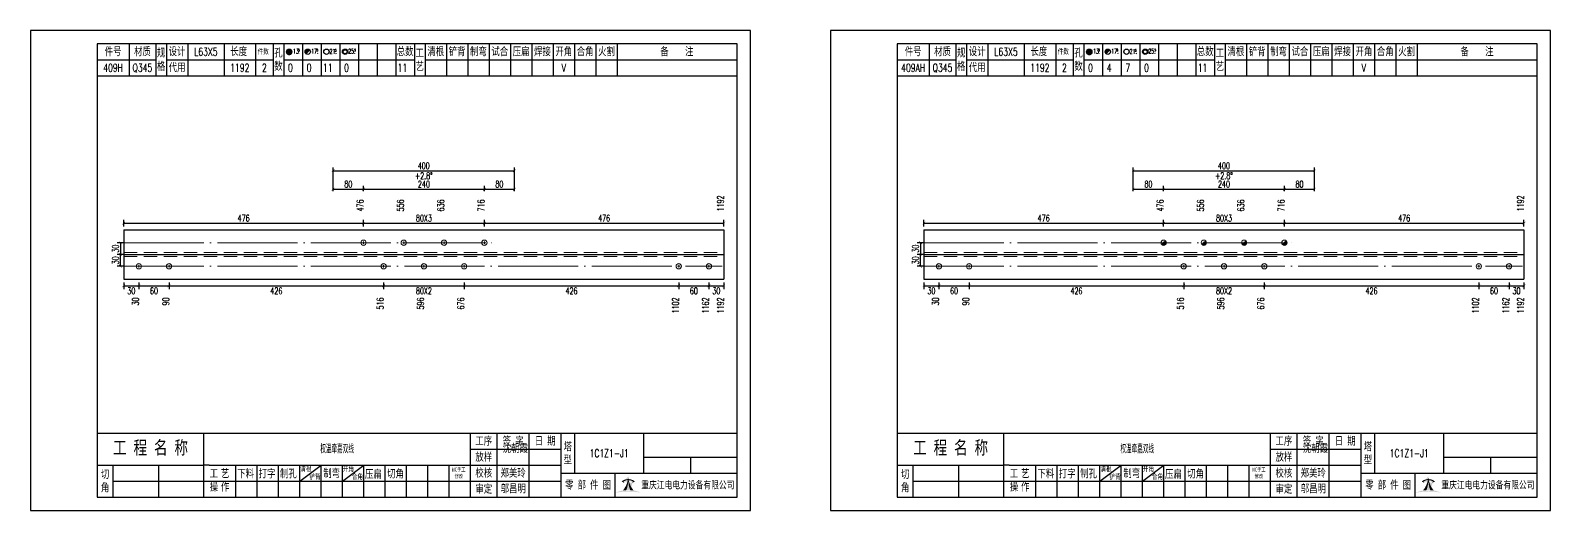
# Model space of a CAD drawing. Header units: millimetres. Extents: x -524 to 9570, y -2481 to 180.
# Drawn here: x 2700 to 3270, y -1800 to -1620 of the extents above; entities that cross this region are included whole.
import ezdxf
from ezdxf.enums import TextEntityAlignment as Align

# ---------------------------------------------------------------- set-up
doc = ezdxf.new("R2010")
doc.units = ezdxf.units.MM
doc.header["$LTSCALE"] = 20
doc.header["$PDMODE"] = 1
doc.linetypes.add('DASHDOT2X', pattern=[1.75, 1.5, -0.125, 0, -0.125])
doc.linetypes.add('HIDDEN', pattern=[0.375, 0.25, -0.125])
for name, color, linetype, lineweight in [('1', 7, 'Continuous', 25), ('11', 1, 'Continuous', 13), ('2', 1, 'HIDDEN', 13), ('5', 7, 'Continuous', 13), ('7', 3, 'DASHDOT2X', 13)]:
    doc.layers.add(name, color=color, linetype=linetype, lineweight=lineweight)
doc.styles.get("Standard").update_dxf_attribs({"font": 'simplex', "width": 0.7, "bigfont": 'gbhzfs.shx'})
doc.styles.add('SYMBOL_TXT', font='txt.shx', dxfattribs={"width": 0.6})
doc.styles.add('TITLE_TXT', font='simplex.shx', dxfattribs={"width": 0.75, "height": 2.5, "bigfont": 'gbhzfs.shx'})
doc.dimstyles.new('dimStyle4', dxfattribs={"dimtxt": 2.5, "dimasz": 1, "dimexe": 1.25, "dimexo": 0, "dimgap": 0.63, "dimtad": 2, "dimzin": 0, "dimdsep": 46, "dimtxsty": 'standard', "dimblk": 'ARCHTICK', "dimblk1": 'ARCHTICK', "dimblk2": 'ARCHTICK', "dimcen": 0.09, "dimadec": 0, "dimazin": 0, "dimtfac": 1, "dimtdec": 1, "dimtix": 1, "dimtmove": 2, "dimatfit": 3, "dimfxl": 0, "dimtolj": 1, "dimtzin": 0, "dimarcsym": 0})
doc.dimstyles.get("Standard").update_dxf_attribs({"dimtxt": 2.5, "dimasz": 1, "dimexe": 1.25, "dimexo": 0, "dimgap": 0.63, "dimtad": 1, "dimzin": 0, "dimdsep": 46, "dimtxsty": 'standard', "dimblk": 'ARCHTICK', "dimblk1": 'ARCHTICK', "dimblk2": 'ARCHTICK', "dimcen": 0.09, "dimadec": 0, "dimazin": 0, "dimtfac": 1, "dimtdec": 1, "dimtix": 1, "dimtmove": 2, "dimatfit": 3, "dimfxl": 0, "dimtolj": 1, "dimtzin": 0, "dimarcsym": 0})
pattern_1 = [(0, (-3, 0), (0, 0.0125), [])]

# ---------------------------------------------------------------- blocks, each defined once
blk = doc.blocks.new('M12_HOLE')
h = blk.add_hatch()
h.set_pattern_fill('LINE', scale=0.1, style=0)
h.set_pattern_definition(pattern_1)
h.paths.add_polyline_path([(-5, 0, 1), (-1, 0, 1)])
at = {"color": 7}
blk.add_circle((-3, 0), 2, dxfattribs=at)
at = {"color": 7, "attachment_point": 1, "style": 'SYMBOL_TXT'}
for s, insert, char_height, width in [('13\\f??|b0|i0|c0|p54;.', (-0.1170648347537053, 2.110404609075999), 3.5, 5.707453662650948), ('5', (3.739322910876695, 2.264550918150206), 1.8, 2.930899999712656)]:
    blk.add_mtext(s, dxfattribs=dict(at, insert=insert, char_height=char_height, width=width))
blk = doc.blocks.new('M16_HOLE')
h = blk.add_hatch()
h.set_pattern_fill('LINE', scale=0.1, style=0)
h.set_pattern_definition(pattern_1)
h.paths.add_polyline_path([(-1.585786437626905, 1.414213562373095, 0.668178637919299), (-5, 0, 0.198912367379658), (-4.414213562373095, -1.414213562373095)])
at = {"color": 7}
blk.add_circle((-3, 0), 2, dxfattribs=at)
at = {"color": 7, "attachment_point": 1, "style": 'SYMBOL_TXT'}
for s, insert, char_height, width in [('17.', (-0.443935574240129, 2.13042063441452), 3.5, 6.3164), ('5', (3.564570640825252, 2.25180437378188), 1.8, 1.822)]:
    blk.add_mtext(s, dxfattribs=dict(at, insert=insert, char_height=char_height, width=width))
blk = doc.blocks.new('M20_HOLE')
at = {"color": 7}
blk.add_circle((-3, 0), 2, dxfattribs=at)
at = {"color": 7, "attachment_point": 1, "style": 'SYMBOL_TXT'}
for s, insert, char_height, width in [('21.', (-0.6868754558352066, 2.009036737063269), 3.5, 6.0735), ('5', (3.321630759230175, 2.009036737063269), 1.8, 1.4576)]:
    blk.add_mtext(s, dxfattribs=dict(at, insert=insert, char_height=char_height, width=width))
blk = doc.blocks.new('M24_HOLE')
at = {"color": 7}
for radius in [2, 1.5]:
    blk.add_circle((-3, 0), radius, dxfattribs=at)
at = {"color": 7, "attachment_point": 1, "style": 'SYMBOL_TXT'}
for s, insert, char_height, width in [('25.', (-0.6868754558352066, 2.13042063441452), 3.5, 2.4294), ('5', (3.928980201610216, 2.25180437378188), 1.8, 1.9435)]:
    blk.add_mtext(s, dxfattribs=dict(at, insert=insert, char_height=char_height, width=width))
blk = doc.blocks.new('A$C1E394B87')
for p, q in [((270, 180), (0, 180)), ((0, 180), (0, 0)), ((270, 0), (270, 180)), ((0, 0), (270, 0))]:
    blk.add_line(p, q)
blk = doc.blocks.new('JgCard')
h = blk.add_hatch(color=256)
edge = h.paths.add_edge_path()
edge.add_arc((223.8016524729837, -21.84717885384339), 29.00860721842082, 79.81716678233735, 89.27812697573944)
edge.add_arc((224.5325955616654, -21.84717885384339), 29.00860721842082, 90.72187302426055, 100.1828332176626)
edge.add_arc((224.0279874541857, -3.830853464385541), 11.50536553551401, 89.30709440376557, 113.6959925615352, ccw=False)
edge.add_arc((224.3062605804644, -3.830853464385541), 11.50536553551401, 66.30400743846491, 90.69290559623443, ccw=False)
edge = h.paths.add_edge_path()
edge.add_arc((233.0302112674253, 13.18449056462987), 8.873034629199061, 191.5208225546964, 219.6965150385776)
edge.add_arc((215.3040367672247, 13.18449056462987), 8.873034629199061, 320.3034849614224, 348.4791774453036)
edge.add_arc((214.0326012329333, 11.43447699248611), 10.13453382683302, 338.1301204334909, 359.9154198731663)
edge.add_arc((234.3016468017167, 11.43447699248611), 10.13453382683302, 180.0845801266699, 201.8698795665091)
edge.add_line((225.937925765641, 10.90576856469295), (225.6552856147136, 10.35609493506945))
edge.add_arc((224.1679533083088, 7.853493107532699), 3.957321353349253, 91.41975307934291, 127.4827228769255)
edge.add_arc((215.3040367672247, 13.18449056462987), 8.873034629199061, 351.0860103832611, 357.2867084751834)
edge.add_line((222.396322269009, 10.90576856469295), (222.6789624199364, 10.35609493506945))
edge.add_line((222.6789624199364, 10.35609493506945), (221.7697188924139, 10.86032854938844))
edge.add_line((225.6552856147136, 10.35609493506945), (226.5654915637542, 10.86086227359522))
edge.add_arc((224.2330238305049, 7.883670059543192), 3.536460377387214, 93.80567765797379, 121.2894356209631)
edge.add_arc((224.1012242041452, 7.883670059543192), 3.536460377387214, 58.7105643790368, 86.1943223420262)
edge.add_arc((224.1679533083088, 7.853493107532699), 3.957321353349253, 52.53023982105776, 88.60436076552203)
edge.add_arc((233.0302112674253, 13.18449056462987), 8.873034629199061, 182.7132915248167, 188.9137221835162)
edge.add_line((224.1671240173246, 11.44943760304955), (224.1671240173246, 11.41951638194644))
blk.add_hatch(color=256).paths.add_polyline_path([(224.1671240173246, 11.41951638190653, 0.09534363958971465), (224.8964730213393, 7.65936347788454, -0.02857973389665951), (226.2029576453306, 7.517096850535836, -0.1235627947319866), (224.3359488967444, 11.41233217421416, -0.1204986991669159), (225.937925765641, 10.90576856469295), (225.6552856147136, 10.35609493506945), (226.5654915637542, 10.86086227359522, 0.5402417223769541), (226.575360567148, 10.99431825130466, 0.158715983985349), (224.2643381876442, 11.80964050730302, -0.02706108524003999), (224.1671240173246, 12.76445731824299, -0.02706225299216489), (224.0699034296731, 11.80959959181416, 0.1586661026302013), (221.7598355252794, 10.99377351487396, 0.5401762534625951), (221.7697205382283, 10.86032763670437, -5.881062471050359e-06), (221.7697188924139, 10.86032854938844), (222.6789624199364, 10.35609493506945), (222.396322269009, 10.90576856469295, -0.1204986991669226), (223.9982991379056, 11.41233217421416, -0.1235627947319868), (222.1312903893195, 7.517096850535836, -0.0285797338966575), (223.4377750133108, 7.65936347788454, 0.09534363958971454)])
for p, q in [((265, 175), (25, 175)), ((25, 175), (25, 5)), ((37, 175), (37, 163)), ((47, 175), (47, 163)), ((51, 175), (51, 163)), ((59, 175), (59, 163)), ((72.61005959575064, 175), (72.61005959575061, 163)), ((84.43573710762382, 175), (84.43573710762382, 163)), ((91, 175), (91, 163)), ((95, 175), (95, 163)), ((102, 175), (102, 163)), ((109, 175), (109, 163)), ((116, 175), (116, 163)), ((123, 175), (123, 163)), ((130, 175), (130, 163)), ((137, 175), (137, 163)), ((144, 175), (144, 163)), ((148, 175), (148, 163)), ((156, 175), (156, 163)), ((164, 175), (164, 163)), ((172, 175), (172, 163)), ((180, 175), (180, 163)), ((188, 175), (188, 163)), ((196, 175), (196, 163)), ((204, 175), (204, 163)), ((212, 175), (212, 163)), ((220, 175), (220, 163)), ((265, 5), (265, 175)), ((25, 169), (47, 169)), ((51, 168.9999999999999), (91, 168.9999999999999)), ((95, 168.9999999999999), (144, 168.9999999999999)), ((148, 169), (265, 169)), ((25, 163), (265, 163)), ((25, 29), (265, 29)), ((65, 17), (65, 29)), ((165, 5), (165, 29)), ((175, 5), (175, 29)), ((187, 5), (187, 29)), ((199, 5), (199, 29)), ((204, 29), (204, 14)), ((230, 14), (230, 29)), ((165, 23), (199, 23)), ((230, 20), (265, 20)), ((247.5, 20), (247.5, 14)), ((25, 17), (65, 17)), ((31, 5), (31, 17)), ((48, 17), (48, 5)), ((65, 5), (65, 17)), ((67, 17), (65, 17)), ((67, 17), (165, 17)), ((77, 5), (77, 17)), ((85, 5), (85, 17)), ((93, 5), (93, 17)), ((101, 5), (101, 17)), ((101, 11), (109, 17)), ((109, 5), (109, 17)), ((117, 5), (117, 17)), ((117, 11), (125, 17)), ((125, 5), (125, 17)), ((133, 5), (133, 17)), ((141, 5), (141, 17)), ((149, 5), (149, 17)), ((157, 5), (157, 17)), ((165, 17), (199, 17)), ((199, 14), (265, 14)), ((219.0802760739607, 14), (219.0802760739607, 5)), ((31, 11), (65, 11)), ((65, 11), (165, 11)), ((165, 11), (199, 11)), ((25, 5), (265, 5))]:
    blk.add_line(p, q)
blk.add_lwpolyline([(96.0334779468642, 171.9855941999696, -1), (98.0334779468642, 171.9855941999696, -1)], format="xyb", close=True)
for p in [(65.8050297978753, 166), (145, 96)]:
    blk.add_point(p)
blk.add_blockref('A$C1E394B87', (0, 0))
at = {"xscale": 0.5, "yscale": 0.5, "zscale": 0.5}
for name, p in [('M12_HOLE', (98.5334779468642, 171.9855941999696)), ('M16_HOLE', (105.5, 171.9999999999999)), ('M20_HOLE', (112.5, 171.9999999999999)), ('M24_HOLE', (119.5, 171.9999999999999))]:
    blk.add_blockref(name, p, dxfattribs=at)
at = {"attachment_point": 5, "style": 'TITLE_TXT'}
for s, insert, char_height, width in [('{\\fSimHei|b0|i0|c134|p2;件号}', (31, 172), 3, 15), ('{\\fSimHei|b0|i0|c134|p2;材质}', (42, 172), 3, 8), ('{\\fSimHei|b0|i0|c134|p2;规格}', (49, 169), 3, 4), ('{\\fSimHei|b0|i0|c134|p2;设计}', (55, 171.9999999999999), 3, 8.000000000000014), ('{\\fSimHei|b0|i0|c134|p2;长度}', (78.11684221050325, 172.0531705390044), 3, 8), ('{\\fSimHei|b0|i0|c134|p2;件数}', (87.3041250533895, 171.9999999999999), 2, 8.8244), ('{\\fSimHei|b0|i0|c134|p2;孔数}', (93, 169), 3, 4), ('{\\fSimHei|b0|i0|c134|p2;总数}', (140.5, 171.9999999999999), 3, 7), ('{\\fSimHei|b0|i0|c134|p2;工\\P艺}', (146, 169), 3, 4), ('{\\fSimHei|b0|i0|c134|p2;清根}', (152, 172), 3, 8), ('{\\fSimHei|b0|i0|c134|p2;铲背}', (160, 172), 3, 8), ('{\\fSimHei|b0|i0|c134|p2;制弯}', (168, 172), 3, 8.000000000000028), ('{\\fSimHei|b0|i0|c134|p2;试合}', (176, 172), 3, 8), ('{\\fSimHei|b0|i0|c134|p2;压扁}', (184, 172), 3, 8), ('{\\fSimHei|b0|i0|c134|p2;焊接}', (192, 172), 3, 8), ('{\\fSimHei|b0|i0|c134|p2;开角}', (200, 172), 3, 8.000000000000057), ('{\\fSimHei|b0|i0|c134|p2;合角}', (208, 172), 3, 8), ('{\\fSimHei|b0|i0|c134|p2;火割}', (216, 172), 3, 8), ('{\\fSimHei|b0|i0|c134|p2;备    注}', (242.3967818627186, 171.9765054582008), 3, 22), ('{\\fSimHei|b0|i0|c134|p2;代用}', (55, 166), 3, 8), ('{\\fSimHei|b0|i0|c134|p2;工 程 名 称}', (45.04268864723963, 23.33842704880232), 5, 47.33333333333334), ('{\\fSimHei|b0|i0|c134|p2;工序}', (170, 26), 3, 10), ('{\\fSimHei|b0|i0|c134|p2;签 字}', (181, 26), 3, 12), ('{\\fSimHei|b0|i0|c134|p2;^I沈朝霞}', (181.0520504248258, 23.27747906449889), 3, 12), ('{\\fSimHei|b0|i0|c134|p2;日 期}', (193, 26), 3, 12), ('{\\fSimHei|b0|i0|c134|p2;塔\\P型}', (201.5, 21.5), 3, 5.000000000000028), ('{\\fSimHei|b0|i0|c134|p2;放样}', (170, 20), 3, 10), ('{\\fSimHei|b0|i0|c134|p2;切\\P角}', (28, 11), 3, 6.000000000000004), ('{\\fSimHei|b0|i0|c134|p2;工\\P操}', (68.78408056366106, 11.29930144135182), 3, 6.000000000000004), ('{\\fSimHei|b0|i0|c134|p2;艺\\P作}', (73.01340619218274, 11.29930144135182), 3, 6.000000000000004), ('{\\fSimHei|b0|i0|c134|p2;下料}', (80.74376492044746, 13.75191016783555), 3, 8), ('{\\fSimHei|b0|i0|c134|p2;打字}', (88.74376492044746, 13.75191016783555), 3, 8), ('{\\fSimHei|b0|i0|c134|p2;制孔}', (96.74376492044746, 13.75191016783555), 3, 8.000000000000028), ('{\\fSimHei|b0|i0|c134|p2;清根}', (103.3080888185272, 15.56254542211099), 2, 8), ('{\\fSimHei|b0|i0|c134|p2;铲背}', (106.6982872637203, 12.58010217278223), 2, 8), ('{\\fSimHei|b0|i0|c134|p2;制弯}', (112.9524832210667, 13.86807755023182), 3, 8.000000000000028), ('{\\fSimHei|b0|i0|c134|p2;开角}', (119.2123351337376, 15.54156681030855), 2, 8.000000000000057), ('{\\fSimHei|b0|i0|c134|p2;合角}', (122.601153766583, 12.67610618408509), 2, 8), ('{\\fSimHei|b0|i0|c134|p2;压扁}', (128.5896913500159, 13.56672241423536), 3, 8), ('{\\fSimHei|b0|i0|c134|p2;切角}', (136.8970089545677, 13.6938446517654), 3, 8), ('{\\fSimHei|b0|i0|c134|p2;NC手工修改}', (160.6311373906198, 14.05820252967675), 1.5, 6.204069777279955), ('{\\fSimHei|b0|i0|c134|p2;校核}', (170, 14), 3, 10.00000000000003), ('{\\fSimHei|b0|i0|c134|p2;郑美玲}', (181, 14), 3, 12), ('{\\fSimHei|b0|i0|c134|p2;零 部 件 图}', (209.0827348158753, 9.5), 3, 30.76131175444226), ('{\\fSimHei|b0|i0|c134|p2;重庆江电电力设备有限公司}', (246.5086378857131, 9.475432444103376), 2.772000000000001, 63.29400000000002), ('{\\fSimHei|b0|i0|c134|p2;审定}', (170, 8), 3, 10), ('{\\fSimHei|b0|i0|c134|p2;邬昌明}', (181.0428184060297, 8.12303372435349), 3, 12)]:
    blk.add_mtext(s, dxfattribs=dict(at, insert=insert, char_height=char_height, width=width))
blk = doc.blocks.new('M20')
for p, q in [((-0.5, 0), (0.5, 0)), ((0, -0.5), (0, 0.5))]:
    blk.add_line(p, q)
blk.add_circle((0, 0), 1)
blk = doc.blocks.new('M16')
for p, q in [((-0.7071067811865476, -0.7071067811865476), (0.7071067811865475, 0.7071067811865475)), ((-0.4, 4.898425415289509e-17), (0.4, 0)), ((2.449212707644755e-17, 0.4), (0, -0.4))]:
    blk.add_line(p, q)
blk.add_circle((0, 0), 1)
for centre, radius, end in [((0, 0), 0.8, 45.00000000000001), ((0, 0), 0.6, 45.00000000000001), ((0, 0), 0.4, 45.00000000000001), ((-5.551115123125783e-17, -5.551115123125783e-17), 0.2, 45)]:
    blk.add_arc(centre, radius, 225, end)
blk = doc.blocks.new('_ArchTick')
at = {"color": 0, "linetype": 'ByBlock', "const_width": 0.15}
blk.add_lwpolyline([(-0.5, -0.5), (0.5, 0.5)], dxfattribs=at)
blk = doc.blocks.new('*D1188')
at = {"layer": '11', "color": 0, "lineweight": -2}
for p, q in [((3035.000049719281, -1714.500010983899), (3035.000049719281, -1717.000010983899)), ((3040.665114804324, -1714.500010983899), (3040.665114804324, -1717.000010983899)), ((3035.000049719281, -1715.750010983899), (3040.665114804324, -1715.750010983899))]:
    blk.add_line(p, q, dxfattribs=at)
at = {"layer": 'Defpoints', "color": 0}
for p in [(3035.000049719281, -1714.500010983899), (3040.665114804324, -1714.500010983899), (3040.665114804324, -1715.750010983899)]:
    blk.add_point(p, dxfattribs=at)
at = {"layer": '11', "color": 0, "lineweight": -2, "rotation": 180}
blk.add_blockref('_ArchTick', (3035.000049719281, -1715.750010983899), dxfattribs=at)
at = {"layer": '11', "color": 0, "lineweight": -2}
blk.add_blockref('_ArchTick', (3040.665114804324, -1715.750010983899), dxfattribs=at)
at = {"layer": '11', "color": 0, "insert": (3037.832582261803, -1717.630010983899), "char_height": 2.5, "attachment_point": 5}
blk.add_mtext('\\A1;30', dxfattribs=at)
blk = doc.blocks.new('*D1189')
at = {"layer": '11', "color": 0, "lineweight": -2}
for p, q in [((3040.665114804324, -1714.500010983899), (3040.665114804324, -1717.000010983899)), ((3051.995244974412, -1714.500010983899), (3051.995244974412, -1717.000010983899)), ((3040.665114804324, -1715.750010983899), (3051.995244974412, -1715.750010983899))]:
    blk.add_line(p, q, dxfattribs=at)
at = {"layer": 'Defpoints', "color": 0}
for p in [(3040.665114804324, -1714.500010983899), (3051.995244974412, -1714.500010983899), (3051.995244974412, -1715.750010983899)]:
    blk.add_point(p, dxfattribs=at)
at = {"layer": '11', "color": 0, "lineweight": -2, "rotation": 180}
blk.add_blockref('_ArchTick', (3040.665114804324, -1715.750010983899), dxfattribs=at)
at = {"layer": '11', "color": 0, "lineweight": -2}
blk.add_blockref('_ArchTick', (3051.995244974412, -1715.750010983899), dxfattribs=at)
at = {"layer": '11', "color": 0, "insert": (3046.330179889368, -1717.630010983899), "char_height": 2.5, "attachment_point": 5}
blk.add_mtext('\\A1;60', dxfattribs=at)
blk = doc.blocks.new('*D1190')
at = {"layer": '11', "color": 0, "lineweight": -2}
for p, q in [((3051.995244974412, -1714.500010983899), (3051.995244974412, -1717.000010983899)), ((3132.439169182035, -1714.500010983899), (3132.439169182035, -1717.000010983899)), ((3051.995244974412, -1715.750010983899), (3132.439169182035, -1715.750010983899))]:
    blk.add_line(p, q, dxfattribs=at)
at = {"layer": 'Defpoints', "color": 0}
for p in [(3051.995244974412, -1714.500010983899), (3132.439169182035, -1714.500010983899), (3132.439169182035, -1715.750010983899)]:
    blk.add_point(p, dxfattribs=at)
at = {"layer": '11', "color": 0, "lineweight": -2, "rotation": 180}
blk.add_blockref('_ArchTick', (3051.995244974412, -1715.750010983899), dxfattribs=at)
at = {"layer": '11', "color": 0, "lineweight": -2}
blk.add_blockref('_ArchTick', (3132.439169182035, -1715.750010983899), dxfattribs=at)
at = {"layer": '11', "color": 0, "insert": (3092.217207078224, -1717.630010983899), "char_height": 2.5, "attachment_point": 5}
blk.add_mtext('\\A1;426', dxfattribs=at)
blk = doc.blocks.new('*D1191')
at = {"layer": '11', "color": 0, "lineweight": -2}
for p, q in [((3132.439169182035, -1714.500010983899), (3132.439169182035, -1717.000010983899)), ((3162.6528496356, -1714.500010983899), (3162.6528496356, -1717.000010983899)), ((3132.439169182035, -1715.750010983899), (3162.6528496356, -1715.750010983899))]:
    blk.add_line(p, q, dxfattribs=at)
at = {"layer": 'Defpoints', "color": 0}
for p in [(3132.439169182035, -1714.500010983899), (3162.6528496356, -1714.500010983899), (3162.6528496356, -1715.750010983899)]:
    blk.add_point(p, dxfattribs=at)
at = {"layer": '11', "color": 0, "lineweight": -2, "rotation": 180}
blk.add_blockref('_ArchTick', (3132.439169182035, -1715.750010983899), dxfattribs=at)
at = {"layer": '11', "color": 0, "lineweight": -2}
blk.add_blockref('_ArchTick', (3162.6528496356, -1715.750010983899), dxfattribs=at)
at = {"layer": '11', "color": 0, "insert": (3147.546009408818, -1717.630010983899), "char_height": 2.5, "attachment_point": 5}
blk.add_mtext('\\A1;80X2', dxfattribs=at)
blk = doc.blocks.new('*D1192')
at = {"layer": '11', "color": 0, "lineweight": -2}
for p, q in [((3162.6528496356, -1714.500010983899), (3162.6528496356, -1717.000010983899)), ((3243.096773843223, -1714.500010983899), (3243.096773843223, -1717.000010983899)), ((3162.6528496356, -1715.750010983899), (3243.096773843223, -1715.750010983899))]:
    blk.add_line(p, q, dxfattribs=at)
at = {"layer": 'Defpoints', "color": 0}
for p in [(3162.6528496356, -1714.500010983899), (3243.096773843223, -1714.500010983899), (3243.096773843223, -1715.750010983899)]:
    blk.add_point(p, dxfattribs=at)
at = {"layer": '11', "color": 0, "lineweight": -2, "rotation": 180}
blk.add_blockref('_ArchTick', (3162.6528496356, -1715.750010983899), dxfattribs=at)
at = {"layer": '11', "color": 0, "lineweight": -2}
blk.add_blockref('_ArchTick', (3243.096773843223, -1715.750010983899), dxfattribs=at)
at = {"layer": '11', "color": 0, "insert": (3202.874811739412, -1717.630010983899), "char_height": 2.5, "attachment_point": 5}
blk.add_mtext('\\A1;426', dxfattribs=at)
blk = doc.blocks.new('*D1193')
at = {"layer": '11', "color": 0, "lineweight": -2}
for p, q in [((3243.096773843223, -1714.500010983899), (3243.096773843223, -1717.000010983899)), ((3254.426904013308, -1714.500010983899), (3254.426904013308, -1717.000010983899)), ((3243.096773843223, -1715.750010983899), (3254.426904013308, -1715.750010983899))]:
    blk.add_line(p, q, dxfattribs=at)
at = {"layer": 'Defpoints', "color": 0}
for p in [(3243.096773843223, -1714.500010983899), (3254.426904013308, -1714.500010983899), (3254.426904013308, -1715.750010983899)]:
    blk.add_point(p, dxfattribs=at)
at = {"layer": '11', "color": 0, "lineweight": -2, "rotation": 180}
blk.add_blockref('_ArchTick', (3243.096773843223, -1715.750010983899), dxfattribs=at)
at = {"layer": '11', "color": 0, "lineweight": -2}
blk.add_blockref('_ArchTick', (3254.426904013308, -1715.750010983899), dxfattribs=at)
at = {"layer": '11', "color": 0, "insert": (3248.761838928265, -1717.630010983899), "char_height": 2.5, "attachment_point": 5}
blk.add_mtext('\\A1;60', dxfattribs=at)
blk = doc.blocks.new('*D1194')
at = {"layer": '11', "color": 0, "lineweight": -2}
for p, q in [((3254.426904013308, -1714.500010983899), (3254.426904013308, -1717.000010983899)), ((3260.000049719281, -1714.500010983899), (3260.000049719281, -1717.000010983899)), ((3254.426904013308, -1715.750010983899), (3260.000049719281, -1715.750010983899))]:
    blk.add_line(p, q, dxfattribs=at)
at = {"layer": 'Defpoints', "color": 0}
for p in [(3254.426904013308, -1714.500010983899), (3260.000049719281, -1714.500010983899), (3260.000049719281, -1715.750010983899)]:
    blk.add_point(p, dxfattribs=at)
at = {"layer": '11', "color": 0, "lineweight": -2, "rotation": 180}
blk.add_blockref('_ArchTick', (3254.426904013308, -1715.750010983899), dxfattribs=at)
at = {"layer": '11', "color": 0, "lineweight": -2}
blk.add_blockref('_ArchTick', (3260.000049719281, -1715.750010983899), dxfattribs=at)
at = {"layer": '11', "color": 0, "insert": (3257.213476866295, -1717.630010983899), "char_height": 2.5, "attachment_point": 5}
blk.add_mtext('\\A1;30', dxfattribs=at)
blk = doc.blocks.new('*D1199')
at = {"layer": '1', "color": 0, "lineweight": -2}
for p, q in [((3034.750049719281, -1699.595249079137), (3032.500049719281, -1699.595249079137)), ((3034.750049719281, -1704.000010983899), (3032.500049719281, -1704.000010983899)), ((3033.750049719281, -1699.595249079137), (3033.750049719281, -1704.000010983899))]:
    blk.add_line(p, q, dxfattribs=at)
at = {"layer": 'Defpoints', "color": 0}
for p in [(3033.750049719281, -1704.000010983899), (3034.750049719281, -1699.595249079137), (3034.750049719281, -1704.000010983899)]:
    blk.add_point(p, dxfattribs=at)
at = {"layer": '1', "color": 0, "lineweight": -2}
for p, rotation in [((3033.750049719281, -1699.595249079137), 90), ((3033.750049719281, -1704.000010983899), 270)]:
    blk.add_blockref('_ArchTick', p, dxfattribs=dict(at, rotation=rotation))
at = {"layer": '1', "color": 0, "insert": (3031.870049719282, -1701.797630031517), "char_height": 2.5, "attachment_point": 5, "rotation": 90}
blk.add_mtext('\\A1;30', dxfattribs=at)
blk = doc.blocks.new('*D1768')
at = {"layer": '11', "color": 0, "lineweight": -2}
for p, q in [((2735.000072833485, -1714.500009587596), (2735.000072833485, -1717.000009587596)), ((2740.665137918529, -1714.500009587596), (2740.665137918529, -1717.000009587596)), ((2735.000072833485, -1715.750009587596), (2740.665137918529, -1715.750009587596))]:
    blk.add_line(p, q, dxfattribs=at)
at = {"layer": 'Defpoints', "color": 0}
for p in [(2735.000072833485, -1714.500009587596), (2740.665137918529, -1714.500009587596), (2740.665137918529, -1715.750009587596)]:
    blk.add_point(p, dxfattribs=at)
at = {"layer": '11', "color": 0, "lineweight": -2, "rotation": 180}
blk.add_blockref('_ArchTick', (2735.000072833485, -1715.750009587596), dxfattribs=at)
at = {"layer": '11', "color": 0, "lineweight": -2}
blk.add_blockref('_ArchTick', (2740.665137918529, -1715.750009587596), dxfattribs=at)
at = {"layer": '11', "color": 0, "insert": (2737.832605376007, -1717.630009587596), "char_height": 2.5, "attachment_point": 5}
blk.add_mtext('\\A1;30', dxfattribs=at)
blk = doc.blocks.new('*D1769')
at = {"layer": '11', "color": 0, "lineweight": -2}
for p, q in [((2740.665137918529, -1714.500009587596), (2740.665137918529, -1717.000009587596)), ((2751.995268088616, -1714.500009587596), (2751.995268088616, -1717.000009587596)), ((2740.665137918529, -1715.750009587596), (2751.995268088616, -1715.750009587596))]:
    blk.add_line(p, q, dxfattribs=at)
at = {"layer": 'Defpoints', "color": 0}
for p in [(2740.665137918529, -1714.500009587596), (2751.995268088616, -1714.500009587596), (2751.995268088616, -1715.750009587596)]:
    blk.add_point(p, dxfattribs=at)
at = {"layer": '11', "color": 0, "lineweight": -2, "rotation": 180}
blk.add_blockref('_ArchTick', (2740.665137918529, -1715.750009587596), dxfattribs=at)
at = {"layer": '11', "color": 0, "lineweight": -2}
blk.add_blockref('_ArchTick', (2751.995268088616, -1715.750009587596), dxfattribs=at)
at = {"layer": '11', "color": 0, "insert": (2746.330203003573, -1717.630009587596), "char_height": 2.5, "attachment_point": 5}
blk.add_mtext('\\A1;60', dxfattribs=at)
blk = doc.blocks.new('*D1770')
at = {"layer": '11', "color": 0, "lineweight": -2}
for p, q in [((2751.995268088616, -1714.500009587596), (2751.995268088616, -1717.000009587596)), ((2832.439192296238, -1714.500009587596), (2832.439192296238, -1717.000009587596)), ((2751.995268088616, -1715.750009587596), (2832.439192296238, -1715.750009587596))]:
    blk.add_line(p, q, dxfattribs=at)
at = {"layer": 'Defpoints', "color": 0}
for p in [(2751.995268088616, -1714.500009587596), (2832.439192296238, -1714.500009587596), (2832.439192296238, -1715.750009587596)]:
    blk.add_point(p, dxfattribs=at)
at = {"layer": '11', "color": 0, "lineweight": -2, "rotation": 180}
blk.add_blockref('_ArchTick', (2751.995268088616, -1715.750009587596), dxfattribs=at)
at = {"layer": '11', "color": 0, "lineweight": -2}
blk.add_blockref('_ArchTick', (2832.439192296238, -1715.750009587596), dxfattribs=at)
at = {"layer": '11', "color": 0, "insert": (2792.217230192427, -1717.630009587596), "char_height": 2.5, "attachment_point": 5}
blk.add_mtext('\\A1;426', dxfattribs=at)
blk = doc.blocks.new('*D1771')
at = {"layer": '11', "color": 0, "lineweight": -2}
for p, q in [((2832.439192296238, -1714.500009587596), (2832.439192296238, -1717.000009587596)), ((2862.652872749804, -1714.500009587596), (2862.652872749804, -1717.000009587596)), ((2832.439192296238, -1715.750009587596), (2862.652872749804, -1715.750009587596))]:
    blk.add_line(p, q, dxfattribs=at)
at = {"layer": 'Defpoints', "color": 0}
for p in [(2832.439192296238, -1714.500009587596), (2862.652872749804, -1714.500009587596), (2862.652872749804, -1715.750009587596)]:
    blk.add_point(p, dxfattribs=at)
at = {"layer": '11', "color": 0, "lineweight": -2, "rotation": 180}
blk.add_blockref('_ArchTick', (2832.439192296238, -1715.750009587596), dxfattribs=at)
at = {"layer": '11', "color": 0, "lineweight": -2}
blk.add_blockref('_ArchTick', (2862.652872749804, -1715.750009587596), dxfattribs=at)
at = {"layer": '11', "color": 0, "insert": (2847.546032523021, -1717.630009587596), "char_height": 2.5, "attachment_point": 5}
blk.add_mtext('\\A1;80X2', dxfattribs=at)
blk = doc.blocks.new('*D1772')
at = {"layer": '11', "color": 0, "lineweight": -2}
for p, q in [((2862.652872749804, -1714.500009587596), (2862.652872749804, -1717.000009587596)), ((2943.096796957426, -1714.500009587596), (2943.096796957426, -1717.000009587596)), ((2862.652872749804, -1715.750009587596), (2943.096796957426, -1715.750009587596))]:
    blk.add_line(p, q, dxfattribs=at)
at = {"layer": 'Defpoints', "color": 0}
for p in [(2862.652872749804, -1714.500009587596), (2943.096796957426, -1714.500009587596), (2943.096796957426, -1715.750009587596)]:
    blk.add_point(p, dxfattribs=at)
at = {"layer": '11', "color": 0, "lineweight": -2, "rotation": 180}
blk.add_blockref('_ArchTick', (2862.652872749804, -1715.750009587596), dxfattribs=at)
at = {"layer": '11', "color": 0, "lineweight": -2}
blk.add_blockref('_ArchTick', (2943.096796957426, -1715.750009587596), dxfattribs=at)
at = {"layer": '11', "color": 0, "insert": (2902.874834853615, -1717.630009587596), "char_height": 2.5, "attachment_point": 5}
blk.add_mtext('\\A1;426', dxfattribs=at)
blk = doc.blocks.new('*D1773')
at = {"layer": '11', "color": 0, "lineweight": -2}
for p, q in [((2943.096796957426, -1714.500009587596), (2943.096796957426, -1717.000009587596)), ((2954.426927127513, -1714.500009587596), (2954.426927127513, -1717.000009587596)), ((2943.096796957426, -1715.750009587596), (2954.426927127513, -1715.750009587596))]:
    blk.add_line(p, q, dxfattribs=at)
at = {"layer": 'Defpoints', "color": 0}
for p in [(2943.096796957426, -1714.500009587596), (2954.426927127513, -1714.500009587596), (2954.426927127513, -1715.750009587596)]:
    blk.add_point(p, dxfattribs=at)
at = {"layer": '11', "color": 0, "lineweight": -2, "rotation": 180}
blk.add_blockref('_ArchTick', (2943.096796957426, -1715.750009587596), dxfattribs=at)
at = {"layer": '11', "color": 0, "lineweight": -2}
blk.add_blockref('_ArchTick', (2954.426927127513, -1715.750009587596), dxfattribs=at)
at = {"layer": '11', "color": 0, "insert": (2948.76186204247, -1717.630009587596), "char_height": 2.5, "attachment_point": 5}
blk.add_mtext('\\A1;60', dxfattribs=at)
blk = doc.blocks.new('*D1774')
at = {"layer": '11', "color": 0, "lineweight": -2}
for p, q in [((2954.426927127513, -1714.500009587596), (2954.426927127513, -1717.000009587596)), ((2960.000072833485, -1714.500009587596), (2960.000072833485, -1717.000009587596)), ((2954.426927127513, -1715.750009587596), (2960.000072833485, -1715.750009587596))]:
    blk.add_line(p, q, dxfattribs=at)
at = {"layer": 'Defpoints', "color": 0}
for p in [(2954.426927127513, -1714.500009587596), (2960.000072833485, -1714.500009587596), (2960.000072833485, -1715.750009587596)]:
    blk.add_point(p, dxfattribs=at)
at = {"layer": '11', "color": 0, "lineweight": -2, "rotation": 180}
blk.add_blockref('_ArchTick', (2954.426927127513, -1715.750009587596), dxfattribs=at)
at = {"layer": '11', "color": 0, "lineweight": -2}
blk.add_blockref('_ArchTick', (2960.000072833485, -1715.750009587596), dxfattribs=at)
at = {"layer": '11', "color": 0, "insert": (2957.213499980499, -1717.630009587596), "char_height": 2.5, "attachment_point": 5}
blk.add_mtext('\\A1;30', dxfattribs=at)
blk = doc.blocks.new('*D1779')
at = {"layer": '1', "color": 0, "lineweight": -2}
for p, q in [((2734.750072833485, -1699.595247682834), (2732.500072833485, -1699.595247682834)), ((2734.750072833485, -1704.000009587596), (2732.500072833485, -1704.000009587596)), ((2733.750072833485, -1699.595247682834), (2733.750072833485, -1704.000009587596))]:
    blk.add_line(p, q, dxfattribs=at)
at = {"layer": 'Defpoints', "color": 0}
for p in [(2733.750072833485, -1704.000009587596), (2734.750072833485, -1699.595247682834), (2734.750072833485, -1704.000009587596)]:
    blk.add_point(p, dxfattribs=at)
at = {"layer": '1', "color": 0, "lineweight": -2}
for p, rotation in [((2733.750072833485, -1699.595247682834), 90), ((2733.750072833485, -1704.000009587596), 270)]:
    blk.add_blockref('_ArchTick', p, dxfattribs=dict(at, rotation=rotation))
at = {"layer": '1', "color": 0, "insert": (2731.870072833486, -1701.797628635214), "char_height": 2.5, "attachment_point": 5, "rotation": 90}
blk.add_mtext('\\A1;30', dxfattribs=at)

msp = doc.modelspace()

# ---------------------------------------------------------------- linework, layer by layer
at = {"layer": '1'}
for p, q in [((2735.000072833485, -1694.750009587596), (2735.000072833485, -1713.250009587596)), ((2735.000072833485, -1694.750009587596), (2960.000072833485, -1694.750009587596)), ((2960.000072833485, -1694.750009587596), (2960.000072833485, -1713.250009587596)), ((3035.000049719281, -1694.750010983899), (3035.000049719281, -1713.250010983899)), ((3035.000049719281, -1694.750010983899), (3260.000049719281, -1694.750010983899)), ((3260.000049719281, -1694.750010983899), (3260.000049719281, -1713.250010983899)), ((2735.000072833485, -1704.000009587596), (2960.000072833485, -1704.000009587596)), ((3035.000049719281, -1704.000010983899), (3260.000049719281, -1704.000010983899)), ((2735.000072833485, -1713.250009587596), (2960.000072833485, -1713.250009587596)), ((3035.000049719281, -1713.250010983899), (3260.000049719281, -1713.250010983899))]:
    msp.add_line(p, q, dxfattribs=at)
at = {"layer": '2'}
for p, q in [((2735.000072833485, -1703.265882603469), (2960.000072833485, -1703.265882603469)), ((3035.000049719281, -1703.265883999772), (3260.000049719281, -1703.265883999772)), ((2735.000072833485, -1704.734136571723), (2960.000072833485, -1704.734136571723)), ((3035.000049719281, -1704.734137968026), (3260.000049719281, -1704.734137968026))]:
    msp.add_line(p, q, dxfattribs=at)
at = {"layer": '7'}
for p, q in [((2735.000072833485, -1699.595247682834), (2875.206292863196, -1699.595247682834)), ((3035.000049719281, -1699.595249079137), (3175.206269748993, -1699.595249079137)), ((2735.000072833485, -1708.404771492358), (2959.426927127513, -1708.404771492358)), ((3035.000049719281, -1708.404772888661), (3259.426904013308, -1708.404772888661))]:
    msp.add_line(p, q, dxfattribs=at)

# ---------------------------------------------------------------- block references
at = {"layer": '1'}
for p in [(2700.000072833485, -1800.000009587596), (3000.000049719281, -1800.000010983899)]:
    msp.add_blockref('JgCard', p, dxfattribs=at)
at = {"layer": '5'}
for name, p in [('M20', (2824.885772182846, -1699.595247682834)), ('M20', (2839.99261240963, -1699.595247682834)), ('M20', (2855.099452636413, -1699.595247682834)), ('M20', (2870.206292863196, -1699.595247682834)), ('M16', (3124.885749068642, -1699.595249079137)), ('M16', (3139.992589295427, -1699.595249079137)), ('M16', (3155.099429522208, -1699.595249079137)), ('M16', (3170.206269748993, -1699.595249079137)), ('M20', (2740.665137918529, -1708.404771492358)), ('M20', (2751.995268088616, -1708.404771492358)), ('M20', (2832.439192296238, -1708.404771492358)), ('M20', (2847.546032523021, -1708.404771492358)), ('M20', (2862.652872749804, -1708.404771492358)), ('M20', (2943.096796957426, -1708.404771492358)), ('M20', (2954.426927127513, -1708.404771492358)), ('M20', (3040.665114804324, -1708.404772888661)), ('M20', (3051.995244974412, -1708.404772888661)), ('M20', (3132.439169182035, -1708.404772888661)), ('M20', (3147.546009408816, -1708.404772888661)), ('M20', (3162.6528496356, -1708.404772888661)), ('M20', (3243.096773843223, -1708.404772888661)), ('M20', (3254.426904013308, -1708.404772888661))]:
    msp.add_blockref(name, p, dxfattribs=at)

# ---------------------------------------------------------------- texts
at = {"layer": '1', "width": 0.7}
for s, p in [('L63X5', (2765.805102631361, -1628.000009587596)), ('L63X5', (3065.805079517158, -1628.000010983899)), ('409H', (2731.000072833485, -1634.000009587596)), ('Q345', (2742.000072833485, -1634.000009587596)), ('1192', (2778.522971185173, -1634.000009587596)), ('2', (2787.717941387297, -1634.000009587596)), ('0', (2797.500072833485, -1634.000009587596)), ('0', (2804.500072833485, -1634.000009587596)), ('11', (2811.500072833485, -1634.000009587596)), ('0', (2818.500072833485, -1634.000009587596)), ('11', (2839.500072833485, -1634.000009587596)), ('V', (2900.000072833485, -1634.000009587596)), ('409AH', (3031.000049719281, -1634.000010983899)), ('Q345', (3042.000049719281, -1634.000010983899)), ('1192', (3078.522948070968, -1634.000010983899)), ('2', (3087.717918273094, -1634.000010983899)), ('0', (3097.500049719281, -1634.000010983899)), ('4', (3104.500049719281, -1634.000010983899)), ('7', (3111.500049719281, -1634.000010983899)), ('0', (3118.500049719281, -1634.000010983899)), ('11', (3139.500049719281, -1634.000010983899)), ('V', (3200.000049719281, -1634.000010983899)), ('权温牵嘉双线', (2815.000072833485, -1777.000009587596)), ('1C1Z1-J1', (2917.000072833485, -1778.500009587596)), ('权温牵嘉双线', (3115.000049719281, -1777.000010983899)), ('1C1Z1-J1', (3217.000049719281, -1778.500010983899))]:
    msp.add_text(s, height=3, dxfattribs=at).set_placement(p, align=Align.MIDDLE_CENTER)
for p in [(2847.500072833485, -1673.250009587596), (3147.500049719281, -1673.250010983899)]:
    msp.add_text('+2.8°', height=2.5, dxfattribs=at).set_placement(p, align=Align.TOP_CENTER)
for s, p in [('476', (2824.885772182846, -1687.875009587596)), ('556', (2839.99261240963, -1687.875009587596)), ('636', (2855.099452636413, -1687.875009587596)), ('716', (2870.206292863196, -1687.875009587596)), ('1192', (2960.000072833485, -1687.875009587596)), ('476', (3124.885749068642, -1687.875010983899)), ('556', (3139.992589295427, -1687.875010983899)), ('636', (3155.099429522208, -1687.875010983899)), ('716', (3170.206269748993, -1687.875010983899)), ('1192', (3260.000049719281, -1687.875010983899))]:
    msp.add_text(s, height=2.5, rotation=90, dxfattribs=at).set_placement(p)
for s, p in [('30', (2740.665137918529, -1720.125009587596)), ('90', (2751.995268088616, -1720.125009587596)), ('516', (2832.439192296238, -1720.125009587596)), ('596', (2847.546032523021, -1720.125009587596)), ('676', (2862.652872749804, -1720.125009587596)), ('1102', (2943.096796957426, -1720.125009587596)), ('1162', (2954.426927127513, -1720.125009587596)), ('1192', (2960.000072833485, -1720.125009587596)), ('30', (3040.665114804324, -1720.125010983899)), ('90', (3051.995244974412, -1720.125010983899)), ('516', (3132.439169182035, -1720.125010983899)), ('596', (3147.546009408816, -1720.125010983899)), ('676', (3162.6528496356, -1720.125010983899)), ('1102', (3243.096773843223, -1720.125010983899)), ('1162', (3254.426904013308, -1720.125010983899)), ('1192', (3260.000049719281, -1720.125010983899))]:
    msp.add_text(s, height=2.5, rotation=90, dxfattribs=at).set_placement(p, align=Align.RIGHT)

# ---------------------------------------------------------------- dimensions: what is measured, and where the dimension line sits
at = {"layer": '1'}
for base, p1, p2, text in [((2881.490463343748, -1672.625009587596), (2813.509682323223, -1680.250009587596), (2881.490463343748, -1680.250009587596), '400'), ((3181.490440229543, -1672.625010983899), (3113.509659209019, -1680.250010983899), (3181.490440229543, -1680.250010983899), '400'), ((2824.885772182846, -1679.500009587596), (2813.509682323223, -1680.250009587596), (2824.885772182846, -1680.250009587596), '80'), ((2870.206292863196, -1679.500009587596), (2824.885772182846, -1680.250009587596), (2870.206292863196, -1680.250009587596), '240'), ((2881.490463343748, -1679.500009587596), (2870.206292863196, -1680.250009587596), (2881.490463343748, -1680.250009587596), '80'), ((3124.885749068642, -1679.500010983899), (3113.509659209019, -1680.250010983899), (3124.885749068642, -1680.250010983899), '80'), ((3170.206269748993, -1679.500010983899), (3124.885749068642, -1680.250010983899), (3170.206269748993, -1680.250010983899), '240'), ((3181.490440229543, -1679.500010983899), (3170.206269748993, -1680.250010983899), (3181.490440229543, -1680.250010983899), '80')]:
    msp.add_linear_dim(base=base, p1=p1, p2=p2, text=text, dimstyle='standard', override={"dimtxt": 2.5}, dxfattribs=at).render()
for base, p1, p2, picture, middle in [((2733.750072833485, -1704.000009587596), (2734.750072833485, -1699.595247682834), (2734.750072833485, -1704.000009587596), '*D1779', (2731.870072833486, -1701.797628635214)), ((3033.750049719281, -1704.000010983899), (3034.750049719281, -1699.595249079137), (3034.750049719281, -1704.000010983899), '*D1199', (3031.870049719282, -1701.797630031517))]:
    dim = msp.add_linear_dim(base=base, p1=p1, p2=p2, angle=90, text='30', dimstyle='standard', override={"dimtxt": 2.5}, dxfattribs=at)
    dim.commit()
    dim.dimension.update_dxf_attribs({"geometry": picture, "text_midpoint": middle})
for base, p1, p2 in [((2733.750072833485, -1704.000009587596), (2734.750072833485, -1708.404771492358), (2734.750072833485, -1704.000009587596)), ((3033.750049719281, -1704.000010983899), (3034.750049719281, -1708.404772888661), (3034.750049719281, -1704.000010983899))]:
    msp.add_linear_dim(base=base, p1=p1, p2=p2, angle=90, text='30', dimstyle='standard', override={"dimtxt": 2.5}, dxfattribs=at).render()
at = {"layer": '11'}
for base, p1, p2, text in [((2824.885772182846, -1692.250009587596), (2735.000072833485, -1693.500009587596), (2824.885772182846, -1693.500009587596), '476'), ((2870.206292863196, -1692.250009587596), (2824.885772182846, -1693.500009587596), (2870.206292863196, -1693.500009587596), '80X3'), ((2960.000072833485, -1692.250009587596), (2870.206292863196, -1693.500009587596), (2960.000072833485, -1693.500009587596), '476'), ((3124.885749068642, -1692.250010983899), (3035.000049719281, -1693.500010983899), (3124.885749068642, -1693.500010983899), '476'), ((3170.206269748993, -1692.250010983899), (3124.885749068642, -1693.500010983899), (3170.206269748993, -1693.500010983899), '80X3'), ((3260.000049719281, -1692.250010983899), (3170.206269748993, -1693.500010983899), (3260.000049719281, -1693.500010983899), '476')]:
    msp.add_linear_dim(base=base, p1=p1, p2=p2, text=text, dimstyle='standard', override={"dimtxt": 2.5}, dxfattribs=at).render()
for base, p1, p2, text, picture, middle in [((2740.665137918529, -1715.750009587596), (2735.000072833485, -1714.500009587596), (2740.665137918529, -1714.500009587596), '30', '*D1768', (2737.832605376007, -1717.630009587596)), ((2751.995268088616, -1715.750009587596), (2740.665137918529, -1714.500009587596), (2751.995268088616, -1714.500009587596), '60', '*D1769', (2746.330203003573, -1717.630009587596)), ((2832.439192296238, -1715.750009587596), (2751.995268088616, -1714.500009587596), (2832.439192296238, -1714.500009587596), '426', '*D1770', (2792.217230192427, -1717.630009587596)), ((2862.652872749804, -1715.750009587596), (2832.439192296238, -1714.500009587596), (2862.652872749804, -1714.500009587596), '80X2', '*D1771', (2847.546032523021, -1717.630009587596)), ((2943.096796957426, -1715.750009587596), (2862.652872749804, -1714.500009587596), (2943.096796957426, -1714.500009587596), '426', '*D1772', (2902.874834853615, -1717.630009587596)), ((2954.426927127513, -1715.750009587596), (2943.096796957426, -1714.500009587596), (2954.426927127513, -1714.500009587596), '60', '*D1773', (2948.76186204247, -1717.630009587596)), ((2960.000072833485, -1715.750009587596), (2954.426927127513, -1714.500009587596), (2960.000072833485, -1714.500009587596), '30', '*D1774', (2957.213499980499, -1717.630009587596)), ((3040.665114804324, -1715.750010983899), (3035.000049719281, -1714.500010983899), (3040.665114804324, -1714.500010983899), '30', '*D1188', (3037.832582261803, -1717.630010983899)), ((3051.995244974412, -1715.750010983899), (3040.665114804324, -1714.500010983899), (3051.995244974412, -1714.500010983899), '60', '*D1189', (3046.330179889368, -1717.630010983899)), ((3132.439169182035, -1715.750010983899), (3051.995244974412, -1714.500010983899), (3132.439169182035, -1714.500010983899), '426', '*D1190', (3092.217207078224, -1717.630010983899)), ((3162.6528496356, -1715.750010983899), (3132.439169182035, -1714.500010983899), (3162.6528496356, -1714.500010983899), '80X2', '*D1191', (3147.546009408818, -1717.630010983899)), ((3243.096773843223, -1715.750010983899), (3162.6528496356, -1714.500010983899), (3243.096773843223, -1714.500010983899), '426', '*D1192', (3202.874811739412, -1717.630010983899)), ((3254.426904013308, -1715.750010983899), (3243.096773843223, -1714.500010983899), (3254.426904013308, -1714.500010983899), '60', '*D1193', (3248.761838928265, -1717.630010983899)), ((3260.000049719281, -1715.750010983899), (3254.426904013308, -1714.500010983899), (3260.000049719281, -1714.500010983899), '30', '*D1194', (3257.213476866295, -1717.630010983899))]:
    dim = msp.add_linear_dim(base=base, p1=p1, p2=p2, text=text, dimstyle='dimStyle4', override={"dimtxt": 2.5}, dxfattribs=at)
    dim.commit()
    dim.dimension.update_dxf_attribs({"geometry": picture, "text_midpoint": middle})

doc.saveas('drawing.dxf')
